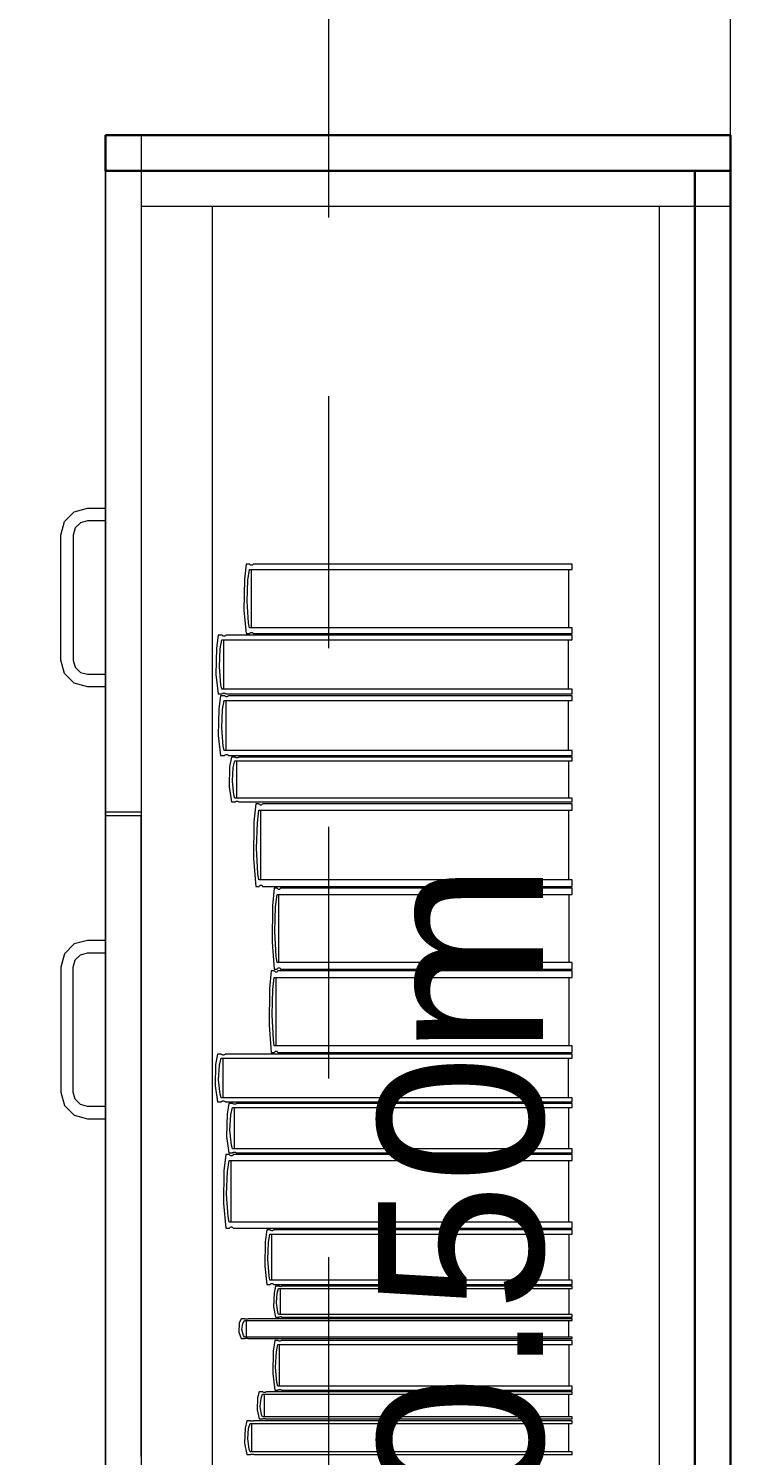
# Model space of a CAD drawing. Header units: inches. Extents: x -19 to 5698, y -728 to 92.
# Drawn here: x 399.902 to 400.295, y 9.177 to 9.976 of the extents above; entities that cross this region are included whole.
import ezdxf

# ---------------------------------------------------------------- set-up
doc = ezdxf.new("R2010")
doc.units = ezdxf.units.IN
doc.header["$MEASUREMENT"] = 0
doc.set_wipeout_variables(frame=1)
doc.linetypes.add('Hidden Line', pattern=[0.195611, 0.141111, -0.0545])
doc.linetypes.add('Wipeout_Contour', pattern=[1, 0, -1])
for name, color, linetype in [('02 _ ARQ _ ZON _ Espacio.3D', 7, 'Continuous'), ('08 _ STR _ EXT _ 09 Vigas', 251, 'Continuous'), ('Interior - Mobiliario', 7, 'Continuous'), ('Notas - Etiquetas', 7, 'Continuous')]:
    doc.layers.add(name, color=color, linetype=linetype)
doc.styles.add('Estilo_Generado_4', font='swisse.ttf')

msp = doc.modelspace()

# ---------------------------------------------------------------- linework, layer by layer
at = {"layer": '02 _ ARQ _ ZON _ Espacio.3D', "color": 254, "linetype": 'Continuous', "lineweight": 0, "flags": 128}
msp.add_lwpolyline([(400.07004, 7.35094), (400.07006, 8.1), (400.29503, 8.1), (400.29503, 16.5), (400.07006, 16.5), (400.07003, 17.35), (394.17005, 17.3498), (394.17005, 16.90015), (393.57006, 16.9), (393.57005, 16.29989), (393.12005, 16.29989), (393.12005, 15.4), (394.32004, 15.4), (394.32008, 7.7), (396.82566, 7.70001), (396.82566, 7.35)], close=True, dxfattribs=at)
at = {"layer": 'Interior - Mobiliario', "color": 175, "linetype": 'Continuous', "lineweight": 13}
for p, q in [((400.27503, 9.89623), (399.96503, 9.89623)), ((399.96503, 9.89623), (399.96503, 8.43623)), ((400.27503, 8.43623), (400.27503, 9.89623)), ((400.00503, 9.87623), (399.96503, 9.87623)), ((399.96503, 9.87623), (399.96503, 8.45623)), ((400.25503, 9.87623), (400.00503, 9.87623)), ((400.00503, 8.45623), (400.00503, 9.87623)), ((400.25503, 9.87623), (400.25503, 8.45623)), ((399.92204, 9.69973), (399.92753, 9.70522)), ((399.92753, 9.70522), (399.93503, 9.70723)), ((399.93503, 9.70723), (399.94503, 9.70723)), ((399.94503, 9.70723), (399.94503, 9.70023)), ((399.92003, 9.69223), (399.92204, 9.69973)), ((399.9281, 9.69623), (399.92703, 9.69223)), ((399.93103, 9.69915), (399.9281, 9.69623)), ((399.93503, 9.70023), (399.93103, 9.69915)), ((399.94503, 9.70023), (399.93503, 9.70023)), ((399.92003, 9.62223), (399.92003, 9.69223)), ((399.92703, 9.69223), (399.92703, 9.62223)), ((400.02385, 9.67595), (400.02285, 9.66743)), ((400.02583, 9.67595), (400.02385, 9.67595)), ((400.02483, 9.66702), (400.02567, 9.67284)), ((400.02567, 9.67284), (400.20638, 9.67284)), ((400.02593, 9.6758), (400.02583, 9.67595)), ((400.02616, 9.67556), (400.02593, 9.6758)), ((400.02641, 9.6754), (400.02616, 9.67556)), ((400.02668, 9.67531), (400.02641, 9.6754)), ((400.02658, 9.67284), (400.02658, 9.64019)), ((400.02695, 9.6753), (400.02668, 9.67531)), ((400.02721, 9.67537), (400.02695, 9.6753)), ((400.02747, 9.67552), (400.02721, 9.67537)), ((400.0277, 9.67574), (400.02747, 9.67552)), ((400.02785, 9.67595), (400.0277, 9.67574)), ((400.20638, 9.67595), (400.02785, 9.67595)), ((400.20455, 9.64019), (400.20455, 9.67284)), ((400.20638, 9.67284), (400.20638, 9.67595)), ((400.02285, 9.66743), (400.02262, 9.65004)), ((400.02437, 9.65506), (400.02483, 9.66702)), ((400.02513, 9.64314), (400.02437, 9.65506)), ((400.02262, 9.65004), (400.02385, 9.63708)), ((400.02567, 9.64019), (400.02513, 9.64314)), ((400.20638, 9.64019), (400.02567, 9.64019)), ((400.20638, 9.63708), (400.20638, 9.64019)), ((400.00826, 9.63608), (400.00718, 9.62887)), ((400.01042, 9.63608), (400.00826, 9.63608)), ((400.00934, 9.62853), (400.01025, 9.63345)), ((400.01025, 9.63345), (400.20638, 9.63345)), ((400.01053, 9.63595), (400.01042, 9.63608)), ((400.01078, 9.63575), (400.01053, 9.63595)), ((400.01105, 9.63561), (400.01078, 9.63575)), ((400.01134, 9.63554), (400.01105, 9.63561)), ((400.01124, 9.63345), (400.01124, 9.60584)), ((400.01163, 9.63553), (400.01134, 9.63554)), ((400.01192, 9.63559), (400.01163, 9.63553)), ((400.01219, 9.63572), (400.01192, 9.63559)), ((400.01245, 9.6359), (400.01219, 9.63572)), ((400.01261, 9.63608), (400.01245, 9.6359)), ((400.20638, 9.63608), (400.01261, 9.63608)), ((400.02385, 9.63708), (400.02583, 9.63708)), ((400.02583, 9.63708), (400.02598, 9.63729)), ((400.02598, 9.63729), (400.02622, 9.63751)), ((400.02622, 9.63751), (400.02647, 9.63766)), ((400.02647, 9.63766), (400.02674, 9.63773)), ((400.02674, 9.63773), (400.027, 9.63772)), ((400.027, 9.63772), (400.02727, 9.63763)), ((400.02727, 9.63763), (400.02752, 9.63747)), ((400.02752, 9.63747), (400.02775, 9.63723)), ((400.02775, 9.63723), (400.02785, 9.63708)), ((400.02785, 9.63708), (400.20638, 9.63708)), ((400.2044, 9.60584), (400.2044, 9.63345)), ((400.20638, 9.63345), (400.20638, 9.63608)), ((399.92204, 9.61473), (399.92003, 9.62223)), ((399.92703, 9.62223), (399.9281, 9.61823)), ((400.00718, 9.62887), (400.00693, 9.61417)), ((400.00883, 9.61841), (400.00934, 9.62853)), ((399.92753, 9.60924), (399.92204, 9.61473)), ((399.9281, 9.61823), (399.93103, 9.6153)), ((399.93103, 9.6153), (399.93503, 9.61423)), ((399.93503, 9.61423), (399.94503, 9.61423)), ((399.94503, 9.61423), (399.94503, 9.60723)), ((400.00693, 9.61417), (400.00826, 9.60321)), ((400.00966, 9.60833), (400.00883, 9.61841)), ((399.93503, 9.60723), (399.92753, 9.60924)), ((399.94503, 9.60723), (399.93503, 9.60723)), ((400.01025, 9.60584), (400.00966, 9.60833)), ((400.00826, 9.60321), (400.01042, 9.60321)), ((400.00957, 9.60221), (400.0085, 9.59489)), ((400.01171, 9.60221), (400.00957, 9.60221)), ((400.20638, 9.60584), (400.01025, 9.60584)), ((400.01042, 9.60321), (400.01058, 9.60339)), ((400.01058, 9.60339), (400.01084, 9.60357)), ((400.01064, 9.59454), (400.01154, 9.59954)), ((400.01084, 9.60357), (400.01111, 9.6037)), ((400.01111, 9.6037), (400.0114, 9.60376)), ((400.0114, 9.60376), (400.01169, 9.60375)), ((400.01154, 9.59954), (400.20638, 9.59954)), ((400.01169, 9.60375), (400.01198, 9.60368)), ((400.01182, 9.60208), (400.01171, 9.60221)), ((400.01207, 9.60188), (400.01182, 9.60208)), ((400.01198, 9.60368), (400.01225, 9.60354)), ((400.01234, 9.60174), (400.01207, 9.60188)), ((400.01225, 9.60354), (400.0125, 9.60334)), ((400.01263, 9.60166), (400.01234, 9.60174)), ((400.0125, 9.60334), (400.01261, 9.60321)), ((400.01253, 9.59954), (400.01253, 9.57149)), ((400.01261, 9.60321), (400.20638, 9.60321)), ((400.01292, 9.60165), (400.01263, 9.60166)), ((400.0132, 9.60171), (400.01292, 9.60165)), ((400.01348, 9.60184), (400.0132, 9.60171)), ((400.01373, 9.60203), (400.01348, 9.60184)), ((400.01389, 9.60221), (400.01373, 9.60203)), ((400.20638, 9.60221), (400.01389, 9.60221)), ((400.20441, 9.57149), (400.20441, 9.59954)), ((400.20638, 9.60321), (400.20638, 9.60584)), ((400.20638, 9.59954), (400.20638, 9.60221)), ((400.0085, 9.59489), (400.00825, 9.57995)), ((400.01014, 9.58426), (400.01064, 9.59454)), ((400.01096, 9.57402), (400.01014, 9.58426)), ((400.00825, 9.57995), (400.00957, 9.56881)), ((400.00957, 9.56881), (400.01171, 9.56881)), ((400.01154, 9.57149), (400.01096, 9.57402)), ((400.20638, 9.57149), (400.01154, 9.57149)), ((400.01171, 9.56881), (400.01188, 9.56899)), ((400.01188, 9.56899), (400.01213, 9.56918)), ((400.01213, 9.56918), (400.0124, 9.56931)), ((400.0124, 9.56931), (400.01269, 9.56937)), ((400.01269, 9.56937), (400.01298, 9.56937)), ((400.01298, 9.56937), (400.01327, 9.56929)), ((400.01327, 9.56929), (400.01354, 9.56915)), ((400.01354, 9.56915), (400.01378, 9.56894)), ((400.01378, 9.56894), (400.01389, 9.56881)), ((400.01389, 9.56881), (400.20638, 9.56881)), ((400.01562, 9.56781), (400.01457, 9.56232)), ((400.01769, 9.56781), (400.01562, 9.56781)), ((400.0178, 9.56772), (400.01769, 9.56781)), ((400.01804, 9.56757), (400.0178, 9.56772)), ((400.0183, 9.56746), (400.01804, 9.56757)), ((400.01858, 9.5674), (400.0183, 9.56746)), ((400.01886, 9.5674), (400.01858, 9.5674)), ((400.01914, 9.56744), (400.01886, 9.5674)), ((400.0194, 9.56754), (400.01914, 9.56744)), ((400.01965, 9.56768), (400.0194, 9.56754)), ((400.0198, 9.56781), (400.01965, 9.56768)), ((400.20638, 9.56781), (400.0198, 9.56781)), ((400.20638, 9.56881), (400.20638, 9.57149)), ((400.20638, 9.56581), (400.20638, 9.56781)), ((400.01457, 9.56232), (400.01434, 9.55111)), ((400.01616, 9.55434), (400.01665, 9.56206)), ((400.01665, 9.56206), (400.01753, 9.56581)), ((400.01753, 9.56581), (400.20638, 9.56581)), ((400.01848, 9.56581), (400.01848, 9.54476)), ((400.20447, 9.54476), (400.20447, 9.56581)), ((400.01434, 9.55111), (400.01562, 9.54276)), ((400.01696, 9.54666), (400.01616, 9.55434)), ((400.01562, 9.54276), (400.01769, 9.54276)), ((400.01753, 9.54476), (400.01696, 9.54666)), ((400.20638, 9.54476), (400.01753, 9.54476)), ((400.01769, 9.54276), (400.01785, 9.54289)), ((400.01785, 9.54289), (400.01809, 9.54303)), ((400.01809, 9.54303), (400.01836, 9.54313)), ((400.01836, 9.54313), (400.01864, 9.54317)), ((400.01864, 9.54317), (400.01892, 9.54317)), ((400.01892, 9.54317), (400.0192, 9.54311)), ((400.0192, 9.54311), (400.01946, 9.54301)), ((400.01946, 9.54301), (400.0197, 9.54285)), ((400.0197, 9.54285), (400.0198, 9.54276)), ((400.0198, 9.54276), (400.20638, 9.54276)), ((400.20638, 9.54276), (400.20638, 9.54476)), ((399.94503, 9.53723), (399.96503, 9.53723)), ((399.94503, 9.17623), (399.94503, 9.53523)), ((399.94503, 9.53523), (399.96503, 9.53523)), ((399.96503, 9.17623), (399.96503, 9.53523)), ((400.02918, 9.54176), (400.02821, 9.5316)), ((400.03111, 9.54176), (400.02918, 9.54176)), ((400.03014, 9.53112), (400.03095, 9.53805)), ((400.03095, 9.53805), (400.20638, 9.53805)), ((400.03121, 9.54158), (400.03111, 9.54176)), ((400.03143, 9.54129), (400.03121, 9.54158)), ((400.03167, 9.5411), (400.03143, 9.54129)), ((400.03193, 9.54099), (400.03167, 9.5411)), ((400.03184, 9.53805), (400.03184, 9.49915)), ((400.03219, 9.54098), (400.03193, 9.54099)), ((400.03245, 9.54107), (400.03219, 9.54098)), ((400.0327, 9.54124), (400.03245, 9.54107)), ((400.03293, 9.54151), (400.0327, 9.54124)), ((400.03307, 9.54176), (400.03293, 9.54151)), ((400.20638, 9.54176), (400.03307, 9.54176)), ((400.2046, 9.49915), (400.2046, 9.53805)), ((400.20638, 9.53805), (400.20638, 9.54176)), ((400.02821, 9.5316), (400.02799, 9.51089)), ((400.02969, 9.51686), (400.03014, 9.53112)), ((400.02799, 9.51089), (400.02918, 9.49545)), ((400.03043, 9.50266), (400.02969, 9.51686)), ((400.03095, 9.49915), (400.03043, 9.50266)), ((400.02918, 9.49545), (400.03111, 9.49545)), ((400.20638, 9.49915), (400.03095, 9.49915)), ((400.03111, 9.49545), (400.03125, 9.4957)), ((400.03125, 9.4957), (400.03148, 9.49596)), ((400.03148, 9.49596), (400.03173, 9.49614)), ((400.03173, 9.49614), (400.03199, 9.49622)), ((400.03199, 9.49622), (400.03225, 9.49621)), ((400.03225, 9.49621), (400.03251, 9.49611)), ((400.03251, 9.49611), (400.03275, 9.49591)), ((400.03275, 9.49591), (400.03297, 9.49563)), ((400.03297, 9.49563), (400.03307, 9.49545)), ((400.03307, 9.49545), (400.20638, 9.49545)), ((400.03945, 9.49445), (400.03854, 9.48452)), ((400.04127, 9.49445), (400.03945, 9.49445)), ((400.04136, 9.49427), (400.04127, 9.49445)), ((400.04157, 9.494), (400.04136, 9.49427)), ((400.04298, 9.4942), (400.04277, 9.49395)), ((400.04312, 9.49445), (400.04298, 9.4942)), ((400.20638, 9.49445), (400.04312, 9.49445)), ((400.20638, 9.49545), (400.20638, 9.49915)), ((400.20638, 9.49082), (400.20638, 9.49445)), ((400.04036, 9.48404), (400.04112, 9.49082)), ((400.04112, 9.49082), (400.20638, 9.49082)), ((400.0418, 9.4938), (400.04157, 9.494)), ((400.04204, 9.4937), (400.0418, 9.4938)), ((400.04196, 9.49082), (400.04196, 9.45279)), ((400.04229, 9.49369), (400.04204, 9.4937)), ((400.04253, 9.49377), (400.04229, 9.49369)), ((400.04277, 9.49395), (400.04253, 9.49377)), ((400.20471, 9.45279), (400.20471, 9.49082)), ((400.03854, 9.48452), (400.03833, 9.46426)), ((400.03993, 9.4701), (400.04036, 9.48404)), ((399.92753, 9.46322), (399.92204, 9.45773)), ((399.93503, 9.46523), (399.92753, 9.46322)), ((399.94503, 9.46523), (399.93503, 9.46523)), ((399.94503, 9.45823), (399.94503, 9.46523)), ((400.03833, 9.46426), (400.03945, 9.44916)), ((400.04063, 9.45622), (400.03993, 9.4701)), ((399.92204, 9.45773), (399.92003, 9.45023)), ((399.92703, 9.45023), (399.9281, 9.45423)), ((399.9281, 9.45423), (399.93103, 9.45715)), ((399.93103, 9.45715), (399.93503, 9.45823)), ((399.93503, 9.45823), (399.94503, 9.45823)), ((400.04112, 9.45279), (400.04063, 9.45622)), ((399.92003, 9.45023), (399.92003, 9.38023)), ((399.92703, 9.38023), (399.92703, 9.45023)), ((400.03789, 9.44816), (400.03696, 9.43813)), ((400.03972, 9.44816), (400.03789, 9.44816)), ((400.03945, 9.44916), (400.04127, 9.44916)), ((400.03981, 9.44799), (400.03972, 9.44816)), ((400.04002, 9.44771), (400.03981, 9.44799)), ((400.04026, 9.44751), (400.04002, 9.44771)), ((400.0405, 9.44741), (400.04026, 9.44751)), ((400.04075, 9.4474), (400.0405, 9.44741)), ((400.04099, 9.44748), (400.04075, 9.4474)), ((400.04123, 9.44766), (400.04099, 9.44748)), ((400.20638, 9.45279), (400.04112, 9.45279)), ((400.04145, 9.44792), (400.04123, 9.44766)), ((400.04127, 9.44916), (400.04141, 9.44941)), ((400.04141, 9.44941), (400.04162, 9.44966)), ((400.04158, 9.44816), (400.04145, 9.44792)), ((400.20638, 9.44816), (400.04158, 9.44816)), ((400.04162, 9.44966), (400.04185, 9.44984)), ((400.04185, 9.44984), (400.0421, 9.44992)), ((400.0421, 9.44992), (400.04234, 9.44991)), ((400.04234, 9.44991), (400.04259, 9.44981)), ((400.04259, 9.44981), (400.04281, 9.44961)), ((400.04281, 9.44961), (400.04302, 9.44934)), ((400.04302, 9.44934), (400.04312, 9.44916)), ((400.04312, 9.44916), (400.20638, 9.44916)), ((400.20638, 9.44916), (400.20638, 9.45279)), ((400.20638, 9.4445), (400.20638, 9.44816)), ((400.0388, 9.43766), (400.03957, 9.4445)), ((400.03957, 9.4445), (400.20638, 9.4445)), ((400.04041, 9.4445), (400.04041, 9.40609)), ((400.20469, 9.40609), (400.20469, 9.4445)), ((400.03696, 9.43813), (400.03675, 9.41768)), ((400.03837, 9.42358), (400.0388, 9.43766)), ((400.03907, 9.40956), (400.03837, 9.42358)), ((400.03675, 9.41768), (400.03789, 9.40244)), ((400.03957, 9.40609), (400.03907, 9.40956)), ((400.0078, 9.40144), (400.00671, 9.39561)), ((400.00996, 9.40144), (400.0078, 9.40144)), ((400.00887, 9.39533), (400.00979, 9.39931)), ((400.00979, 9.39931), (400.20638, 9.39931)), ((400.01007, 9.40133), (400.00996, 9.40144)), ((400.01032, 9.40117), (400.01007, 9.40133)), ((400.01059, 9.40106), (400.01032, 9.40117)), ((400.01088, 9.401), (400.01059, 9.40106)), ((400.01078, 9.39931), (400.01078, 9.37699)), ((400.01117, 9.40099), (400.01088, 9.401)), ((400.01146, 9.40104), (400.01117, 9.40099)), ((400.01174, 9.40114), (400.01146, 9.40104)), ((400.012, 9.40129), (400.01174, 9.40114)), ((400.01216, 9.40144), (400.012, 9.40129)), ((400.20638, 9.40144), (400.01216, 9.40144)), ((400.03789, 9.40244), (400.03972, 9.40244)), ((400.20638, 9.40609), (400.03957, 9.40609)), ((400.03972, 9.40244), (400.03986, 9.40268)), ((400.03986, 9.40268), (400.04007, 9.40294)), ((400.04007, 9.40294), (400.04031, 9.40312)), ((400.04031, 9.40312), (400.04055, 9.4032)), ((400.04055, 9.4032), (400.0408, 9.40319)), ((400.0408, 9.40319), (400.04105, 9.40309)), ((400.04105, 9.40309), (400.04128, 9.40289)), ((400.04128, 9.40289), (400.04149, 9.40261)), ((400.04149, 9.40261), (400.04158, 9.40244)), ((400.04158, 9.40244), (400.20638, 9.40244)), ((400.20439, 9.37699), (400.20439, 9.39931)), ((400.20638, 9.40244), (400.20638, 9.40609)), ((400.20638, 9.39931), (400.20638, 9.40144)), ((400.00671, 9.39561), (400.00647, 9.38373)), ((400.00837, 9.38715), (400.00887, 9.39533)), ((400.00647, 9.38373), (400.0078, 9.37487)), ((400.0092, 9.37901), (400.00837, 9.38715)), ((399.92003, 9.38023), (399.92204, 9.37273)), ((399.9281, 9.37623), (399.92703, 9.38023)), ((399.93103, 9.3733), (399.9281, 9.37623)), ((400.0078, 9.37487), (400.00996, 9.37487)), ((400.00979, 9.37699), (400.0092, 9.37901)), ((400.20638, 9.37699), (400.00979, 9.37699)), ((400.00996, 9.37487), (400.01012, 9.37501)), ((400.01012, 9.37501), (400.01038, 9.37516)), ((400.01038, 9.37516), (400.01066, 9.37526)), ((400.01066, 9.37526), (400.01095, 9.37531)), ((400.01095, 9.37531), (400.01124, 9.3753)), ((400.01124, 9.3753), (400.01153, 9.37524)), ((400.01153, 9.37524), (400.0118, 9.37513)), ((400.0118, 9.37513), (400.01205, 9.37497)), ((400.01205, 9.37497), (400.01216, 9.37487)), ((400.01216, 9.37487), (400.20638, 9.37487)), ((400.20638, 9.37487), (400.20638, 9.37699)), ((399.92204, 9.37273), (399.92753, 9.36724)), ((399.92753, 9.36724), (399.93503, 9.36523)), ((399.93503, 9.37223), (399.93103, 9.3733)), ((399.94503, 9.37223), (399.93503, 9.37223)), ((399.94503, 9.36523), (399.94503, 9.37223)), ((400.01317, 9.3678), (400.01293, 9.35542)), ((400.01422, 9.37387), (400.01317, 9.3678)), ((400.01631, 9.37387), (400.01422, 9.37387)), ((400.01477, 9.35899), (400.01526, 9.36751)), ((400.01526, 9.36751), (400.01614, 9.37165)), ((400.01614, 9.37165), (400.20638, 9.37165)), ((400.01641, 9.37376), (400.01631, 9.37387)), ((400.01666, 9.37359), (400.01641, 9.37376)), ((400.01692, 9.37347), (400.01666, 9.37359)), ((400.0172, 9.37341), (400.01692, 9.37347)), ((400.0171, 9.37165), (400.0171, 9.34841)), ((400.01748, 9.3734), (400.0172, 9.37341)), ((400.01776, 9.37345), (400.01748, 9.3734)), ((400.01803, 9.37356), (400.01776, 9.37345)), ((400.01828, 9.37372), (400.01803, 9.37356)), ((400.01844, 9.37387), (400.01828, 9.37372)), ((400.20638, 9.37387), (400.01844, 9.37387)), ((400.20445, 9.34841), (400.20445, 9.37165)), ((400.20638, 9.37165), (400.20638, 9.37387)), ((399.93503, 9.36523), (399.94503, 9.36523)), ((400.01557, 9.35051), (400.01477, 9.35899)), ((400.01293, 9.35542), (400.01422, 9.3462)), ((400.01614, 9.34841), (400.01557, 9.35051)), ((400.01238, 9.3452), (400.01132, 9.33617)), ((400.01449, 9.3452), (400.01238, 9.3452)), ((400.01422, 9.3462), (400.01631, 9.3462)), ((400.01459, 9.34504), (400.01449, 9.3452)), ((400.01484, 9.34479), (400.01459, 9.34504)), ((400.01511, 9.34461), (400.01484, 9.34479)), ((400.01539, 9.34452), (400.01511, 9.34461)), ((400.01567, 9.34451), (400.01539, 9.34452)), ((400.01595, 9.34458), (400.01567, 9.34451)), ((400.01623, 9.34474), (400.01595, 9.34458)), ((400.20638, 9.34841), (400.01614, 9.34841)), ((400.01648, 9.34498), (400.01623, 9.34474)), ((400.01631, 9.3462), (400.01647, 9.34634)), ((400.01647, 9.34634), (400.01671, 9.3465)), ((400.01663, 9.3452), (400.01648, 9.34498)), ((400.20638, 9.3452), (400.01663, 9.3452)), ((400.01671, 9.3465), (400.01698, 9.34661)), ((400.01698, 9.34661), (400.01726, 9.34666)), ((400.01726, 9.34666), (400.01755, 9.34665)), ((400.01755, 9.34665), (400.01782, 9.34659)), ((400.01782, 9.34659), (400.01809, 9.34647)), ((400.01809, 9.34647), (400.01833, 9.3463)), ((400.01833, 9.3463), (400.01844, 9.3462)), ((400.01844, 9.3462), (400.20638, 9.3462)), ((400.20638, 9.3462), (400.20638, 9.34841)), ((400.20638, 9.34191), (400.20638, 9.3452)), ((400.01132, 9.33617), (400.01107, 9.31778)), ((400.01293, 9.32308), (400.01343, 9.33575)), ((400.01343, 9.33575), (400.01432, 9.34191)), ((400.01432, 9.34191), (400.20638, 9.34191)), ((400.01529, 9.34191), (400.01529, 9.30735)), ((400.20444, 9.30735), (400.20444, 9.34191)), ((400.01374, 9.31047), (400.01293, 9.32308)), ((400.01107, 9.31778), (400.01238, 9.30406)), ((400.01432, 9.30735), (400.01374, 9.31047)), ((400.01238, 9.30406), (400.01449, 9.30406)), ((400.20638, 9.30735), (400.01432, 9.30735)), ((400.01449, 9.30406), (400.01465, 9.30428)), ((400.01465, 9.30428), (400.0149, 9.30452)), ((400.0149, 9.30452), (400.01517, 9.30467)), ((400.01517, 9.30467), (400.01545, 9.30475)), ((400.01545, 9.30475), (400.01574, 9.30474)), ((400.01574, 9.30474), (400.01602, 9.30465)), ((400.01602, 9.30465), (400.01628, 9.30447)), ((400.01628, 9.30447), (400.01653, 9.30422)), ((400.01653, 9.30422), (400.01663, 9.30406)), ((400.01663, 9.30406), (400.20638, 9.30406)), ((400.03548, 9.30306), (400.03455, 9.29637)), ((400.03734, 9.30306), (400.03548, 9.30306)), ((400.03744, 9.30294), (400.03734, 9.30306)), ((400.03765, 9.30276), (400.03744, 9.30294)), ((400.03789, 9.30263), (400.03765, 9.30276)), ((400.03814, 9.30256), (400.03789, 9.30263)), ((400.03839, 9.30255), (400.03814, 9.30256)), ((400.03864, 9.30261), (400.03839, 9.30255)), ((400.03887, 9.30272), (400.03864, 9.30261)), ((400.03909, 9.3029), (400.03887, 9.30272)), ((400.03923, 9.30306), (400.03909, 9.3029)), ((400.20638, 9.30306), (400.03923, 9.30306)), ((400.20638, 9.30406), (400.20638, 9.30735)), ((400.20638, 9.30062), (400.20638, 9.30306)), ((400.03455, 9.29637), (400.03434, 9.28273)), ((400.03597, 9.28666), (400.03641, 9.29605)), ((400.03641, 9.29605), (400.03719, 9.30062)), ((400.03719, 9.30062), (400.20638, 9.30062)), ((400.03805, 9.30062), (400.03805, 9.27499)), ((400.20467, 9.27499), (400.20467, 9.30062)), ((400.03669, 9.27731), (400.03597, 9.28666)), ((400.03434, 9.28273), (400.03548, 9.27255)), ((400.03548, 9.27255), (400.03734, 9.27255)), ((400.03719, 9.27499), (400.03669, 9.27731)), ((400.20638, 9.27499), (400.03719, 9.27499)), ((400.03734, 9.27255), (400.03748, 9.27272)), ((400.03748, 9.27272), (400.0377, 9.27289)), ((400.0377, 9.27289), (400.03794, 9.27301)), ((400.03794, 9.27301), (400.03819, 9.27306)), ((400.03819, 9.27306), (400.03844, 9.27306)), ((400.03844, 9.27306), (400.03869, 9.27299)), ((400.03869, 9.27299), (400.03892, 9.27286)), ((400.03892, 9.27286), (400.03914, 9.27267)), ((400.03914, 9.27267), (400.03923, 9.27255)), ((400.03923, 9.27255), (400.20638, 9.27255)), ((400.04036, 9.27155), (400.03945, 9.26775)), ((400.04216, 9.27155), (400.04036, 9.27155)), ((400.04225, 9.27149), (400.04216, 9.27155)), ((400.04246, 9.27138), (400.04225, 9.27149)), ((400.04269, 9.27131), (400.04246, 9.27138)), ((400.04293, 9.27127), (400.04269, 9.27131)), ((400.04318, 9.27126), (400.04293, 9.27127)), ((400.04342, 9.27129), (400.04318, 9.27126)), ((400.04365, 9.27136), (400.04342, 9.27129)), ((400.04387, 9.27146), (400.04365, 9.27136)), ((400.044, 9.27155), (400.04387, 9.27146)), ((400.20638, 9.27155), (400.044, 9.27155)), ((400.20638, 9.27255), (400.20638, 9.27499)), ((400.20638, 9.27016), (400.20638, 9.27155)), ((400.03945, 9.26775), (400.03924, 9.25998)), ((400.04083, 9.26222), (400.04126, 9.26756)), ((400.04126, 9.26756), (400.04202, 9.27016)), ((400.04202, 9.27016), (400.20638, 9.27016)), ((400.04285, 9.27016), (400.04285, 9.25558)), ((400.20472, 9.25558), (400.20472, 9.27016)), ((400.03924, 9.25998), (400.04036, 9.25419)), ((400.04153, 9.2569), (400.04083, 9.26222)), ((400.04202, 9.25558), (400.04153, 9.2569)), ((400.20638, 9.25558), (400.04202, 9.25558)), ((400.0423, 9.25428), (400.04251, 9.25438)), ((400.04251, 9.25438), (400.04275, 9.25445)), ((400.04275, 9.25445), (400.04299, 9.25448)), ((400.04299, 9.25448), (400.04323, 9.25448)), ((400.04323, 9.25448), (400.04347, 9.25444)), ((400.04347, 9.25444), (400.0437, 9.25436)), ((400.20638, 9.25419), (400.20638, 9.25558)), ((400.01996, 9.25078), (400.01973, 9.24585)), ((400.02097, 9.25319), (400.01996, 9.25078)), ((400.02299, 9.25319), (400.02097, 9.25319)), ((400.0215, 9.24727), (400.02198, 9.25066)), ((400.02228, 9.2439), (400.0215, 9.24727)), ((400.02198, 9.25066), (400.02283, 9.25231)), ((400.02283, 9.25231), (400.20638, 9.25231)), ((400.02309, 9.25315), (400.02299, 9.25319)), ((400.02333, 9.25308), (400.02309, 9.25315)), ((400.02358, 9.25304), (400.02333, 9.25308)), ((400.02385, 9.25301), (400.02358, 9.25304)), ((400.02376, 9.25231), (400.02376, 9.24306)), ((400.02412, 9.25301), (400.02385, 9.25301)), ((400.02439, 9.25303), (400.02412, 9.25301)), ((400.02465, 9.25307), (400.02439, 9.25303)), ((400.02489, 9.25313), (400.02465, 9.25307)), ((400.02504, 9.25319), (400.02489, 9.25313)), ((400.20638, 9.25319), (400.02504, 9.25319)), ((400.04036, 9.25419), (400.04216, 9.25419)), ((400.04216, 9.25419), (400.0423, 9.25428)), ((400.0437, 9.25436), (400.04391, 9.25426)), ((400.04391, 9.25426), (400.044, 9.25419)), ((400.044, 9.25419), (400.20638, 9.25419)), ((400.20452, 9.24306), (400.20452, 9.25231)), ((400.20638, 9.25231), (400.20638, 9.25319)), ((400.01973, 9.24585), (400.02097, 9.24218)), ((400.02097, 9.24218), (400.02299, 9.24218)), ((400.02283, 9.24306), (400.02228, 9.2439)), ((400.20638, 9.24306), (400.02283, 9.24306)), ((400.02299, 9.24218), (400.02314, 9.24224)), ((400.02314, 9.24224), (400.02338, 9.2423)), ((400.02338, 9.2423), (400.02364, 9.24234)), ((400.02364, 9.24234), (400.02391, 9.24236)), ((400.02391, 9.24236), (400.02418, 9.24236)), ((400.02418, 9.24236), (400.02445, 9.24234)), ((400.02445, 9.24234), (400.02471, 9.24229)), ((400.02471, 9.24229), (400.02494, 9.24222)), ((400.02494, 9.24222), (400.02504, 9.24218)), ((400.02504, 9.24218), (400.20638, 9.24218)), ((400.0399, 9.24118), (400.03898, 9.23506)), ((400.04171, 9.24118), (400.0399, 9.24118)), ((400.0408, 9.23477), (400.04156, 9.23895)), ((400.04156, 9.23895), (400.20638, 9.23895)), ((400.0418, 9.24107), (400.04171, 9.24118)), ((400.04201, 9.2409), (400.0418, 9.24107)), ((400.04224, 9.24078), (400.04201, 9.2409)), ((400.04248, 9.24072), (400.04224, 9.24078)), ((400.04239, 9.23895), (400.04239, 9.21553)), ((400.04272, 9.24071), (400.04248, 9.24072)), ((400.04297, 9.24076), (400.04272, 9.24071)), ((400.0432, 9.24087), (400.04297, 9.24076)), ((400.04341, 9.24103), (400.0432, 9.24087)), ((400.04355, 9.24118), (400.04341, 9.24103)), ((400.20638, 9.24118), (400.04355, 9.24118)), ((400.20471, 9.21553), (400.20471, 9.23895)), ((400.20638, 9.24218), (400.20638, 9.24306)), ((400.20638, 9.23895), (400.20638, 9.24118)), ((400.03898, 9.23506), (400.03878, 9.2226)), ((400.04037, 9.22619), (400.0408, 9.23477)), ((400.03878, 9.2226), (400.0399, 9.2133)), ((400.04107, 9.21764), (400.04037, 9.22619)), ((400.04156, 9.21553), (400.04107, 9.21764)), ((400.20638, 9.21553), (400.04156, 9.21553)), ((400.20638, 9.2133), (400.20638, 9.21553)), ((400.03025, 9.20898), (400.03004, 9.20222)), ((400.03121, 9.2123), (400.03025, 9.20898)), ((400.03312, 9.2123), (400.03121, 9.2123)), ((400.03171, 9.20417), (400.03216, 9.20882)), ((400.03216, 9.20882), (400.03296, 9.21109)), ((400.03296, 9.21109), (400.20638, 9.21109)), ((400.03321, 9.21224), (400.03312, 9.2123)), ((400.03343, 9.21215), (400.03321, 9.21224)), ((400.03368, 9.21208), (400.03343, 9.21215)), ((400.03393, 9.21205), (400.03368, 9.21208)), ((400.03384, 9.21109), (400.03384, 9.19838)), ((400.03419, 9.21205), (400.03393, 9.21205)), ((400.03444, 9.21207), (400.03419, 9.21205)), ((400.03469, 9.21213), (400.03444, 9.21207)), ((400.03491, 9.21222), (400.03469, 9.21213)), ((400.03506, 9.2123), (400.03491, 9.21222)), ((400.20638, 9.2123), (400.03506, 9.2123)), ((400.0399, 9.2133), (400.04171, 9.2133)), ((400.04171, 9.2133), (400.04184, 9.21345)), ((400.04184, 9.21345), (400.04206, 9.21361)), ((400.04206, 9.21361), (400.04229, 9.21371)), ((400.04229, 9.21371), (400.04253, 9.21376)), ((400.04253, 9.21376), (400.04278, 9.21376)), ((400.04278, 9.21376), (400.04302, 9.21369)), ((400.04302, 9.21369), (400.04325, 9.21358)), ((400.04325, 9.21358), (400.04346, 9.21341)), ((400.04346, 9.21341), (400.04355, 9.2133)), ((400.04355, 9.2133), (400.20638, 9.2133)), ((400.20462, 9.19838), (400.20462, 9.21109)), ((400.20638, 9.21109), (400.20638, 9.2123)), ((400.03004, 9.20222), (400.03121, 9.19717)), ((400.03244, 9.19953), (400.03171, 9.20417)), ((400.03296, 9.19838), (400.03244, 9.19953)), ((400.0232, 9.19202), (400.02297, 9.18354)), ((400.02419, 9.19617), (400.0232, 9.19202)), ((400.02617, 9.19617), (400.02419, 9.19617)), ((400.02472, 9.18599), (400.02518, 9.19182)), ((400.02518, 9.19182), (400.02602, 9.19466)), ((400.02602, 9.19466), (400.20638, 9.19466)), ((400.02628, 9.1961), (400.02617, 9.19617)), ((400.02651, 9.19598), (400.02628, 9.1961)), ((400.02676, 9.1959), (400.02651, 9.19598)), ((400.02702, 9.19586), (400.02676, 9.1959)), ((400.02693, 9.19466), (400.02693, 9.17874)), ((400.02729, 9.19585), (400.02702, 9.19586)), ((400.02755, 9.19589), (400.02729, 9.19585)), ((400.02781, 9.19596), (400.02755, 9.19589)), ((400.02804, 9.19607), (400.02781, 9.19596)), ((400.02819, 9.19617), (400.02804, 9.19607)), ((400.20638, 9.19617), (400.02819, 9.19617)), ((400.03121, 9.19717), (400.03312, 9.19717)), ((400.20638, 9.19838), (400.03296, 9.19838)), ((400.03312, 9.19717), (400.03326, 9.19725)), ((400.03326, 9.19725), (400.03349, 9.19734)), ((400.03349, 9.19734), (400.03373, 9.1974)), ((400.03373, 9.1974), (400.03399, 9.19742)), ((400.03399, 9.19742), (400.03424, 9.19742)), ((400.03424, 9.19742), (400.0345, 9.19739)), ((400.0345, 9.19739), (400.03474, 9.19732)), ((400.03474, 9.19732), (400.03496, 9.19723)), ((400.03496, 9.19723), (400.03506, 9.19717)), ((400.03506, 9.19717), (400.20638, 9.19717)), ((400.20455, 9.17874), (400.20455, 9.19466)), ((400.20638, 9.19717), (400.20638, 9.19838)), ((400.20638, 9.19466), (400.20638, 9.19617)), ((400.02297, 9.18354), (400.02419, 9.17723)), ((400.02548, 9.18018), (400.02472, 9.18599)), ((400.02419, 9.17723), (400.02617, 9.17723)), ((400.02602, 9.17874), (400.02548, 9.18018)), ((400.20638, 9.17874), (400.02602, 9.17874)), ((400.02617, 9.17723), (400.02632, 9.17733)), ((400.02632, 9.17733), (400.02656, 9.17744)), ((400.02656, 9.17744), (400.02681, 9.17751)), ((400.02681, 9.17751), (400.02708, 9.17754)), ((400.02708, 9.17754), (400.02735, 9.17754)), ((400.02735, 9.17754), (400.02761, 9.17749)), ((400.02761, 9.17749), (400.02786, 9.17741)), ((400.02786, 9.17741), (400.02809, 9.1773)), ((400.02809, 9.1773), (400.02819, 9.17723)), ((400.02819, 9.17723), (400.20638, 9.17723)), ((400.20638, 9.17723), (400.20638, 9.17874))]:
    msp.add_line(p, q, dxfattribs=at)

# ---------------------------------------------------------------- texts
at = {"layer": 'Notas - Etiquetas', "color": 171, "linetype": 'Continuous', "lineweight": 13, "insert": (400.09763, 8.23017), "char_height": 0.0925, "attachment_point": 1, "rotation": 90, "style": 'Estilo_Generado_4'}
msp.add_mtext('\\A1;{\\pql;\\fSwis721 Ex BT|b0|i0|c0|p34;VIGA-102\\fSwis721 Ex BT|b0|i0|c0|p34; \\fSwis721 Ex BT|b0|i0|c0|p34;0.80\\fSwis721 Ex BT|b0|i0|c0|p34;x\\fSwis721 Ex BT|b0|i0|c0|p34;0.50\\fSwis721 Ex BT|b0|i0|c0|p34;m}', dxfattribs=at)

# ---------------------------------------------------------------- next in the draw order: wipeouts: each hides what was drawn before it
at = {"color": 254, "linetype": 'Wipeout_Contour', "lineweight": 0, "ltscale": 12986.136456}
msp.add_wipeout([(400.27503, 9.89623), (400.27503, 8.43623), (400.29503, 8.43623), (400.29503, 9.89623)], dxfattribs=at).dxf.layer = 'Interior - Mobiliario'

# ---------------------------------------------------------------- next in the draw order: linework, layer by layer
at = {"layer": 'Interior - Mobiliario', "color": 175, "linetype": 'Continuous', "lineweight": 30}
for p, q in [((400.27503, 9.89623), (400.29503, 9.89623)), ((400.27503, 8.43623), (400.27503, 9.89623)), ((400.29503, 8.43623), (400.29503, 9.89623))]:
    msp.add_line(p, q, dxfattribs=at)
at = {"layer": 'Interior - Mobiliario', "color": 175, "linetype": 'Continuous', "lineweight": 13}
for p, q in [((400.29503, 9.89623), (400.27503, 9.89623)), ((400.27503, 9.89623), (400.27503, 8.43623)), ((400.29503, 8.43623), (400.29503, 9.89623)), ((400.29503, 9.87623), (400.25503, 9.87623)), ((400.29503, 8.45623), (400.29503, 9.87623))]:
    msp.add_line(p, q, dxfattribs=at)

# ---------------------------------------------------------------- next in the draw order: wipeouts: each hides what was drawn before it
at = {"color": 254, "linetype": 'Wipeout_Contour', "lineweight": 0, "ltscale": 12985.484826}
msp.add_wipeout([(399.94503, 9.91623), (399.94503, 9.89623), (400.29503, 9.89623), (400.29503, 9.91623)], dxfattribs=at).dxf.layer = 'Interior - Mobiliario'

# ---------------------------------------------------------------- next in the draw order: linework, layer by layer
at = {"layer": '08 _ STR _ EXT _ 09 Vigas', "color": 251, "linetype": 'Hidden Line', "lineweight": 13, "true_color": 0x636466}
msp.add_line((400.07006, 7.7), (400.07006, 16.9), dxfattribs=at)
at = {"layer": 'Interior - Mobiliario', "color": 175, "linetype": 'Continuous', "lineweight": 30}
for p, q in [((399.94503, 9.91623), (400.29503, 9.91623)), ((399.94503, 9.89623), (399.94503, 9.91623)), ((400.29503, 9.89623), (400.29503, 9.91623)), ((399.94503, 9.89623), (400.29503, 9.89623))]:
    msp.add_line(p, q, dxfattribs=at)
at = {"layer": 'Interior - Mobiliario', "color": 175, "linetype": 'Continuous', "lineweight": 13}
for p, q in [((400.29503, 9.91623), (399.94503, 9.91623)), ((399.94503, 9.91623), (399.94503, 9.89623)), ((399.94503, 9.91623), (400.29503, 9.91623)), ((399.94503, 8.41623), (399.94503, 9.91623)), ((400.29503, 9.91623), (399.96503, 9.91623)), ((399.96503, 9.91623), (399.96503, 9.87623)), ((400.29503, 9.89623), (400.29503, 9.91623)), ((400.29503, 9.87623), (400.29503, 9.91623)), ((400.29503, 9.91623), (400.29503, 8.41623)), ((399.94503, 9.89623), (400.29503, 9.89623)), ((400.29503, 9.89623), (399.94503, 9.89623)), ((399.94503, 9.89623), (399.94503, 8.43623)), ((400.27503, 9.89623), (399.94503, 9.89623)), ((399.94503, 9.89623), (399.94503, 8.43623)), ((399.94503, 9.89623), (399.94503, 9.53723)), ((399.94503, 9.89623), (399.96503, 9.89623)), ((400.27503, 9.89623), (399.96503, 9.89623)), ((399.96503, 9.89623), (399.96503, 8.43623)), ((400.27503, 9.89623), (399.96503, 9.89623)), ((399.96503, 9.89623), (399.96503, 8.43623)), ((399.96503, 9.89623), (399.96503, 9.53723)), ((400.27503, 8.43623), (400.27503, 9.89623)), ((400.27503, 8.43623), (400.27503, 9.89623)), ((400.27503, 8.43623), (400.27503, 9.89623)), ((400.29503, 8.43623), (400.29503, 9.89623))]:
    msp.add_line(p, q, dxfattribs=at)

doc.saveas('drawing.dxf')
